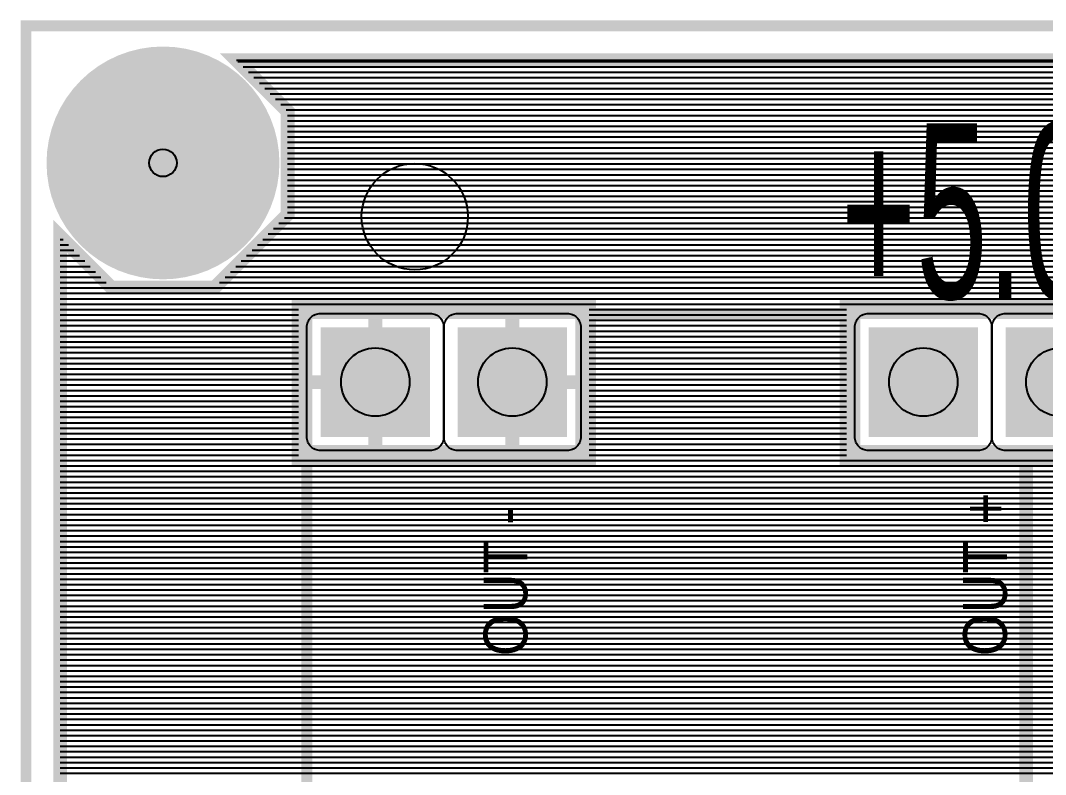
# Model space of a CAD drawing. Header units: inches. Extents: x -1.68 to 1.68, y -1.15 to 1.15.
# Drawn here: x -1.681 to -0.933, y 0.601 to 1.151 of the extents above; entities that cross this region are included whole.
import ezdxf

# ---------------------------------------------------------------- set-up
doc = ezdxf.new("R2010")
doc.units = ezdxf.units.IN
doc.layers.get('0').update_dxf_attribs({"linetype": 'CONTINUOUS'})

# ---------------------------------------------------------------- blocks, each defined once
blk = doc.blocks.new('EPAD')
at = {"const_width": 0.5}
blk.add_lwpolyline([(-0.25, 0, 1), (0.25, 0, 1)], format="xyb", close=True, dxfattribs=at)
blk = doc.blocks.new('RPAD')
blk.add_trace([(-0.5, -0.5), (-0.5, 0.5), (0.5, -0.5), (0.5, 0.5)])

msp = doc.modelspace()

# ---------------------------------------------------------------- linework, layer by layer
for points, const_width in [([(-1.6775, -1.1475), (1.6775, -1.1475), (1.6775, 1.1475), (-1.6775, 1.1475), (-1.6775, -1.1475)], 0.008), ([(-1.6775, -1.1475), (1.6775, -1.1475), (1.6775, 1.1475), (-1.6775, 1.1475), (-1.6775, -1.1475)], 0.008), ([(-1.6775, -1.1475), (1.6775, -1.1475), (1.6775, 1.1475), (-1.6775, 1.1475), (-1.6775, -1.1475)], 0.008), ([(1.6525, -1.1225), (-1.518807, -1.1225), (-1.4765, -1.080193), (-1.4765, -1.004807), (-1.529807, -0.9515), (-1.605193, -0.9515), (-1.6525, -0.998807), (-1.6525, 0.993807), (-1.615193, 0.9565), (-1.539807, 0.9565), (-1.4865, 1.009807), (-1.4865, 1.085193), (-1.523807, 1.1225), (1.513807, 1.1225)], 0.01), ([(1.6525, -1.1225), (-1.518807, -1.1225), (-1.4765, -1.080193), (-1.4765, -1.004807), (-1.529807, -0.9515), (-1.605193, -0.9515), (-1.6525, -0.998807), (-1.6525, 0.993807), (-1.615193, 0.9565), (-1.539807, 0.9565), (-1.4865, 1.009807), (-1.4865, 1.085193), (-1.523807, 1.1225), (1.513807, 1.1225)], 0.01), ([(-1.2665, 0.8315), (-1.4785, 0.8315), (-1.4785, 0.9435), (-1.2665, 0.9435), (-1.2665, 0.8315)], 0.01), ([(-1.2665, 0.8315), (-1.4785, 0.8315), (-1.4785, 0.9435), (-1.2665, 0.9435), (-1.2665, 0.8315)], 0.01), ([(-1.4225, 0.9435), (-1.4225, 0.8875)], 0.01), ([(-1.3225, 0.9435), (-1.3225, 0.8875)], 0.01), ([(-0.8665, 0.8315), (-1.0785, 0.8315), (-1.0785, 0.9435), (-0.8665, 0.9435), (-0.8665, 0.8315)], 0.01), ([(-0.8375, 0.352501), (-0.932855, 0.352501), (-0.9475, 0.367145), (-0.9475, 0.8315), (-1.0785, 0.8315), (-1.0785, 0.9435), (-0.8665, 0.9435)], 0.01), ([(-1.4725, 0.0875), (-0.8725, 0.0875), (-0.8725, 0.9375), (-1.4725, 0.9375), (-1.4725, 0.0875)], 0.008), ([(-1.4725, 0.8375), (-1.2725, 0.8375), (-1.2725, 0.9375), (-1.4725, 0.9375), (-1.4725, 0.8375)], 0.008), ([(-1.4725, 0.0875), (-0.8725, 0.0875), (-0.8725, 0.9375), (-1.4725, 0.9375), (-1.4725, 0.0875)], 0.008), ([(-1.4725, 0.8375), (-1.2725, 0.8375), (-1.2725, 0.9375), (-1.4725, 0.9375), (-1.4725, 0.8375)], 0.008), ([(-1.4725, 0.0875), (-0.8725, 0.0875), (-0.8725, 0.9375), (-1.4725, 0.9375), (-1.4725, 0.0875)], 0.008), ([(-1.4725, 0.8375), (-1.2725, 0.8375), (-1.2725, 0.9375), (-1.4725, 0.9375), (-1.4725, 0.8375)], 0.008), ([(-1.0725, 0.8375), (-0.8725, 0.8375), (-0.8725, 0.9375), (-1.0725, 0.9375), (-1.0725, 0.8375)], 0.008), ([(-1.0725, 0.8375), (-0.8725, 0.8375), (-0.8725, 0.9375), (-1.0725, 0.9375), (-1.0725, 0.8375)], 0.008), ([(-1.0725, 0.8375), (-0.8725, 0.8375), (-0.8725, 0.9375), (-1.0725, 0.9375), (-1.0725, 0.8375)], 0.008), ([(-1.4785, 0.8875), (-1.4225, 0.8875)], 0.01), ([(-1.4225, 0.8315), (-1.4225, 0.8875)], 0.01), ([(-1.2665, 0.8875), (-1.3225, 0.8875)], 0.01), ([(-1.3225, 0.8315), (-1.3225, 0.8875)], 0.01)]:
    msp.add_lwpolyline(points, dxfattribs=dict(const_width=const_width))
for points in [[(-1.523807, 1.1225), (1.513807, 1.1225)], [(-1.523807, 1.1225), (1.513807, 1.1225)], [(-1.522902, 1.121594), (1.512902, 1.121594)], [(-1.522902, 1.121594), (1.512902, 1.121594)], [(-1.518965, 1.117657), (1.508965, 1.117657)], [(-1.518965, 1.117657), (1.508965, 1.117657)], [(-1.515028, 1.11372), (1.505028, 1.11372)], [(-1.515028, 1.11372), (1.505028, 1.11372)], [(-1.511091, 1.109783), (1.501091, 1.109783)], [(-1.511091, 1.109783), (1.501091, 1.109783)], [(-1.507154, 1.105846), (1.497154, 1.105846)], [(-1.507154, 1.105846), (1.497154, 1.105846)], [(-1.503217, 1.101909), (1.493217, 1.101909)], [(-1.503217, 1.101909), (1.493217, 1.101909)], [(-1.499279, 1.097972), (1.48928, 1.097972)], [(-1.499279, 1.097972), (1.48928, 1.097972)], [(-1.495342, 1.094035), (1.485343, 1.094035)], [(-1.495342, 1.094035), (1.485343, 1.094035)], [(-1.491405, 1.090098), (1.481405, 1.090098)], [(-1.491405, 1.090098), (1.481405, 1.090098)], [(-1.487468, 1.086161), (1.477468, 1.086161)], [(-1.487468, 1.086161), (-0.197988, 1.086161)], [(-1.4865, 1.082224), (1.4765, 1.082224)], [(-1.4865, 1.082224), (-0.197988, 1.082224)], [(-1.4865, 1.078287), (1.4765, 1.078287)], [(-1.4865, 1.078287), (-0.197988, 1.078287)], [(-1.4865, 1.07435), (1.4765, 1.07435)], [(-1.4865, 1.07435), (-0.197988, 1.07435)], [(-1.4865, 1.070413), (1.4765, 1.070413)], [(-1.4865, 1.070413), (-0.197988, 1.070413)], [(-1.4865, 1.066476), (1.4765, 1.066476)], [(-1.4865, 1.066476), (-0.197988, 1.066476)], [(-1.4865, 1.062539), (1.4765, 1.062539)], [(-1.4865, 1.062539), (-0.197988, 1.062539)], [(-1.4865, 1.058602), (1.4765, 1.058602)], [(-1.4865, 1.058602), (-0.197988, 1.058602)], [(-1.4865, 1.054665), (1.4765, 1.054665)], [(-1.4865, 1.054665), (-0.197988, 1.054665)], [(-1.4865, 1.050728), (1.4765, 1.050728)], [(-1.4865, 1.050728), (-0.197988, 1.050728)], [(-1.4865, 1.046791), (1.4765, 1.046791)], [(-1.4865, 1.046791), (-0.197988, 1.046791)], [(-1.4865, 1.042854), (1.4765, 1.042854)], [(-1.4865, 1.042854), (-0.197988, 1.042854)], [(-1.4865, 1.038917), (1.4765, 1.038917)], [(-1.4865, 1.038917), (-0.197988, 1.038917)], [(-1.4865, 1.03498), (1.4765, 1.03498)], [(-1.4865, 1.03498), (-0.197988, 1.03498)], [(-1.4865, 1.031043), (1.4765, 1.031043)], [(-1.4865, 1.031043), (-0.197988, 1.031043)], [(-1.4865, 1.027106), (1.4765, 1.027106)], [(-1.4865, 1.027106), (-0.197988, 1.027106)], [(-1.4865, 1.023169), (1.4765, 1.023169)], [(-1.4865, 1.023169), (-0.197988, 1.023169)], [(-1.4865, 1.019232), (1.4765, 1.019232)], [(-1.4865, 1.019232), (-0.197988, 1.019232)], [(-1.4865, 1.015295), (1.4765, 1.015295)], [(-1.4865, 1.015295), (-0.197988, 1.015295)], [(-1.4865, 1.011358), (1.4765, 1.011358)], [(-1.4865, 1.011358), (-0.197988, 1.011358)], [(-1.492823, 1.003484), (1.482823, 1.003484)], [(-1.492823, 1.003484), (-0.197988, 1.003484)], [(-1.488886, 1.007421), (1.478886, 1.007421)], [(-1.488886, 1.007421), (-0.197988, 1.007421)], [(-1.500697, 0.99561), (1.490697, 0.99561)], [(-1.500697, 0.99561), (-0.556498, 0.99561)], [(-1.49676, 0.999547), (1.48676, 0.999547)], [(-1.49676, 0.999547), (-0.552561, 0.999547)], [(-1.6525, 0.991673), (-1.650366, 0.991673)], [(-1.6525, 0.991673), (-1.650366, 0.991673)], [(-1.6525, 0.987736), (-1.646429, 0.987736)], [(-1.6525, 0.987736), (-1.646429, 0.987736)], [(-1.508571, 0.987736), (1.498571, 0.987736)], [(-1.508571, 0.987736), (-0.564372, 0.987736)], [(-1.504634, 0.991673), (1.494634, 0.991673)], [(-1.504634, 0.991673), (-0.560435, 0.991673)], [(-1.6525, 0.983799), (-1.642492, 0.983799)], [(-1.6525, 0.983799), (-1.642492, 0.983799)], [(-1.512508, 0.983799), (1.502508, 0.983799)], [(-1.512508, 0.983799), (-0.568309, 0.983799)], [(-1.6525, 0.979862), (-1.638555, 0.979862)], [(-1.6525, 0.979862), (-1.638555, 0.979862)], [(-1.6525, 0.975925), (-1.634618, 0.975925)], [(-1.6525, 0.975925), (-1.634618, 0.975925)], [(-1.520382, 0.975925), (-0.55002, 0.975925)], [(-1.520382, 0.975925), (-0.570389, 0.975925)], [(-1.516445, 0.979862), (-0.546083, 0.979862)], [(-1.516445, 0.979862), (-0.570389, 0.979862)], [(-1.6525, 0.971988), (-1.630681, 0.971988)], [(-1.6525, 0.971988), (-1.630681, 0.971988)], [(-1.6525, 0.968051), (-1.626744, 0.968051)], [(-1.6525, 0.968051), (-1.626744, 0.968051)], [(-1.528256, 0.968051), (-0.55189, 0.968051)], [(-1.528256, 0.968051), (-0.570389, 0.968051)], [(-1.524319, 0.971988), (-0.55189, 0.971988)], [(-1.524319, 0.971988), (-0.570389, 0.971988)], [(-1.6525, 0.964114), (-1.622807, 0.964114)], [(-1.6525, 0.964114), (-1.622807, 0.964114)], [(-1.6525, 0.960177), (-1.61887, 0.960177)], [(-1.6525, 0.960177), (-1.61887, 0.960177)], [(-1.53613, 0.960177), (-0.548367, 0.960177)], [(-1.53613, 0.960177), (-0.570389, 0.960177)], [(-1.532193, 0.964114), (-0.55189, 0.964114)], [(-1.532193, 0.964114), (-0.570389, 0.964114)], [(-1.6525, 0.95624), (-0.367539, 0.95624)], [(-1.6525, 0.95624), (-0.570389, 0.95624)], [(-1.6525, 0.952303), (-0.367539, 0.952303)], [(-1.6525, 0.952303), (-0.566655, 0.952303)], [(-1.6525, 0.948366), (-0.367539, 0.948366)], [(-1.6525, 0.948366), (-0.564389, 0.948366)], [(-1.6525, 0.944429), (-0.367539, 0.944429)], [(-1.6525, 0.944429), (-0.667, 0.944429)], [(-1.6525, 0.940492), (-1.4785, 0.940492)], [(-1.6525, 0.940492), (-1.4785, 0.940492)], [(-1.6525, 0.936555), (-1.4785, 0.936555)], [(-1.6525, 0.936555), (-1.4785, 0.936555)], [(-1.2665, 0.940492), (-1.0785, 0.940492)], [(-1.2665, 0.940492), (-1.0785, 0.940492)], [(-1.2665, 0.936555), (-1.0785, 0.936555)], [(-1.2665, 0.936555), (-1.0785, 0.936555)], [(-0.8825, 0.8375), (-0.9625, 0.8375), (-0.963539, 0.83755), (-0.964544, 0.837699), (-0.965511, 0.837941), (-0.966435, 0.838272), (-0.967312, 0.838686), (-0.968136, 0.839181), (-0.968904, 0.83975), (-0.969609, 0.840391), (-0.97025, 0.841097), (-0.970819, 0.841864), (-0.971313, 0.842688), (-0.971728, 0.843565), (-0.972059, 0.844489), (-0.972301, 0.845456), (-0.97245, 0.846461), (-0.9725, 0.8475), (-0.9725, 0.9275), (-0.97245, 0.928539), (-0.972301, 0.929545), (-0.972059, 0.930511), (-0.971728, 0.931435), (-0.971313, 0.932312), (-0.970819, 0.933136), (-0.97025, 0.933903), (-0.969609, 0.934609), (-0.968904, 0.93525), (-0.968136, 0.935819), (-0.967312, 0.936314), (-0.966435, 0.936728), (-0.965511, 0.937059), (-0.964544, 0.937301), (-0.963539, 0.93745), (-0.9625, 0.9375), (-0.9625, 0.9375), (-0.8825, 0.9375)], [(-1.6525, 0.932618), (-1.4785, 0.932618)], [(-1.6525, 0.932618), (-1.4785, 0.932618)], [(-1.6525, 0.928681), (-1.4785, 0.928681)], [(-1.6525, 0.928681), (-1.4785, 0.928681)], [(-1.2665, 0.932618), (-1.0785, 0.932618)], [(-1.2665, 0.932618), (-1.0785, 0.932618)], [(-1.2665, 0.928681), (-1.0785, 0.928681)], [(-1.2665, 0.928681), (-1.0785, 0.928681)], [(-1.6525, 0.924744), (-1.4785, 0.924744)], [(-1.6525, 0.924744), (-1.4785, 0.924744)], [(-1.6525, 0.920807), (-1.4785, 0.920807)], [(-1.6525, 0.920807), (-1.4785, 0.920807)], [(-1.2665, 0.924744), (-1.0785, 0.924744)], [(-1.2665, 0.924744), (-1.0785, 0.924744)], [(-1.2665, 0.920807), (-1.0785, 0.920807)], [(-1.2665, 0.920807), (-1.0785, 0.920807)], [(-1.6525, 0.91687), (-1.4785, 0.91687)], [(-1.6525, 0.91687), (-1.4785, 0.91687)], [(-1.6525, 0.912933), (-1.4785, 0.912933)], [(-1.6525, 0.912933), (-1.4785, 0.912933)], [(-1.2665, 0.91687), (-1.0785, 0.91687)], [(-1.2665, 0.91687), (-1.0785, 0.91687)], [(-1.2665, 0.912933), (-1.0785, 0.912933)], [(-1.2665, 0.912933), (-1.0785, 0.912933)], [(-1.6525, 0.908996), (-1.4785, 0.908996)], [(-1.6525, 0.908996), (-1.4785, 0.908996)], [(-1.2665, 0.908996), (-1.0785, 0.908996)], [(-1.2665, 0.908996), (-1.0785, 0.908996)], [(-1.6525, 0.905059), (-1.4785, 0.905059)], [(-1.6525, 0.905059), (-1.4785, 0.905059)], [(-1.6525, 0.901122), (-1.4785, 0.901122)], [(-1.6525, 0.901122), (-1.4785, 0.901122)], [(-1.2665, 0.905059), (-1.0785, 0.905059)], [(-1.2665, 0.905059), (-1.0785, 0.905059)], [(-1.2665, 0.901122), (-1.0785, 0.901122)], [(-1.2665, 0.901122), (-1.0785, 0.901122)], [(-1.6525, 0.897185), (-1.4785, 0.897185)], [(-1.6525, 0.897185), (-1.4785, 0.897185)], [(-1.6525, 0.893248), (-1.4785, 0.893248)], [(-1.6525, 0.893248), (-1.4785, 0.893248)], [(-1.2665, 0.897185), (-1.0785, 0.897185)], [(-1.2665, 0.897185), (-1.0785, 0.897185)], [(-1.2665, 0.893248), (-1.0785, 0.893248)], [(-1.2665, 0.893248), (-1.0785, 0.893248)], [(-1.6525, 0.889311), (-1.4785, 0.889311)], [(-1.6525, 0.889311), (-1.4785, 0.889311)], [(-1.6525, 0.885374), (-1.4785, 0.885374)], [(-1.6525, 0.885374), (-1.4785, 0.885374)], [(-1.2665, 0.889311), (-1.0785, 0.889311)], [(-1.2665, 0.889311), (-1.0785, 0.889311)], [(-1.2665, 0.885374), (-1.0785, 0.885374)], [(-1.2665, 0.885374), (-1.0785, 0.885374)], [(-1.6525, 0.881437), (-1.4785, 0.881437)], [(-1.6525, 0.881437), (-1.4785, 0.881437)], [(-1.6525, 0.8775), (-1.4785, 0.8775)], [(-1.6525, 0.8775), (-1.4785, 0.8775)], [(-1.2665, 0.881437), (-1.0785, 0.881437)], [(-1.2665, 0.881437), (-1.0785, 0.881437)], [(-1.2665, 0.8775), (-1.0785, 0.8775)], [(-1.2665, 0.8775), (-1.0785, 0.8775)], [(-1.6525, 0.873563), (-1.4785, 0.873563)], [(-1.6525, 0.873563), (-1.4785, 0.873563)], [(-1.6525, 0.869626), (-1.4785, 0.869626)], [(-1.6525, 0.869626), (-1.4785, 0.869626)], [(-1.2665, 0.873563), (-1.0785, 0.873563)], [(-1.2665, 0.873563), (-1.0785, 0.873563)], [(-1.2665, 0.869626), (-1.0785, 0.869626)], [(-1.2665, 0.869626), (-1.0785, 0.869626)], [(-1.6525, 0.865689), (-1.4785, 0.865689)], [(-1.6525, 0.865689), (-1.4785, 0.865689)], [(-1.6525, 0.861752), (-1.4785, 0.861752)], [(-1.6525, 0.861752), (-1.4785, 0.861752)], [(-1.2665, 0.865689), (-1.0785, 0.865689)], [(-1.2665, 0.865689), (-1.0785, 0.865689)], [(-1.2665, 0.861752), (-1.0785, 0.861752)], [(-1.2665, 0.861752), (-1.0785, 0.861752)], [(-1.6525, 0.857815), (-1.4785, 0.857815)], [(-1.6525, 0.857815), (-1.4785, 0.857815)], [(-1.6525, 0.853878), (-1.4785, 0.853878)], [(-1.6525, 0.853878), (-1.4785, 0.853878)], [(-1.2665, 0.857815), (-1.0785, 0.857815)], [(-1.2665, 0.857815), (-1.0785, 0.857815)], [(-1.2665, 0.853878), (-1.0785, 0.853878)], [(-1.2665, 0.853878), (-1.0785, 0.853878)], [(-1.6525, 0.849941), (-1.4785, 0.849941)], [(-1.6525, 0.849941), (-1.4785, 0.849941)], [(-1.6525, 0.846004), (-1.4785, 0.846004)], [(-1.6525, 0.846004), (-1.4785, 0.846004)], [(-1.2665, 0.849941), (-1.0785, 0.849941)], [(-1.2665, 0.849941), (-1.0785, 0.849941)], [(-1.2665, 0.846004), (-1.0785, 0.846004)], [(-1.2665, 0.846004), (-1.0785, 0.846004)], [(-1.6525, 0.842067), (-1.4785, 0.842067)], [(-1.6525, 0.842067), (-1.4785, 0.842067)], [(-1.6525, 0.83813), (-1.4785, 0.83813)], [(-1.6525, 0.83813), (-1.4785, 0.83813)], [(-1.2665, 0.842067), (-1.0785, 0.842067)], [(-1.2665, 0.842067), (-1.0785, 0.842067)], [(-1.2665, 0.83813), (-1.0785, 0.83813)], [(-1.2665, 0.83813), (-1.0785, 0.83813)], [(-1.6525, 0.834193), (-1.4785, 0.834193)], [(-1.6525, 0.834193), (-1.4785, 0.834193)], [(-1.2665, 0.834193), (-1.0785, 0.834193)], [(-1.2665, 0.834193), (-1.0785, 0.834193)], [(-1.6525, 0.830256), (-0.367539, 0.830256)], [(-1.6525, 0.830256), (-0.9475, 0.830256)], [(-1.6525, 0.826319), (-0.367539, 0.826319)], [(-1.6525, 0.826319), (-0.9475, 0.826319)], [(-1.6525, 0.822382), (-0.367539, 0.822382)], [(-1.6525, 0.822382), (-0.9475, 0.822382)], [(-1.6525, 0.818445), (-0.367539, 0.818445)], [(-1.6525, 0.818445), (-0.9475, 0.818445)], [(-1.6525, 0.814508), (-0.367539, 0.814508)], [(-1.6525, 0.814508), (-0.9475, 0.814508)], [(-1.6525, 0.810571), (-0.367539, 0.810571)], [(-1.6525, 0.810571), (-0.9475, 0.810571)], [(-1.6525, 0.806634), (-0.367539, 0.806634)], [(-1.6525, 0.806634), (-0.9475, 0.806634)], [(-1.6525, 0.802697), (-0.367539, 0.802697)], [(-1.6525, 0.802697), (-0.9475, 0.802697)], [(-1.6525, 0.79876), (-0.367539, 0.79876)], [(-1.6525, 0.79876), (-0.9475, 0.79876)], [(-1.6525, 0.794823), (-0.367539, 0.794823)], [(-1.6525, 0.794823), (-0.9475, 0.794823)], [(-1.6525, 0.790886), (-0.367539, 0.790886)], [(-1.6525, 0.790886), (-0.9475, 0.790886)], [(-1.6525, 0.786949), (-0.367539, 0.786949)], [(-1.6525, 0.786949), (-0.9475, 0.786949)], [(-1.6525, 0.783012), (-0.367539, 0.783012)], [(-1.6525, 0.783012), (-0.9475, 0.783012)], [(-1.6525, 0.779075), (-0.367539, 0.779075)], [(-1.6525, 0.779075), (-0.9475, 0.779075)], [(-1.6525, 0.775138), (-0.367539, 0.775138)], [(-1.6525, 0.775138), (-0.9475, 0.775138)], [(-1.6525, 0.771201), (-0.367539, 0.771201)], [(-1.6525, 0.771201), (-0.9475, 0.771201)], [(-1.6525, 0.767264), (-0.367539, 0.767264)], [(-1.6525, 0.767264), (-0.9475, 0.767264)], [(-1.6525, 0.763327), (-0.367539, 0.763327)], [(-1.6525, 0.763327), (-0.9475, 0.763327)], [(-1.6525, 0.75939), (-0.367539, 0.75939)], [(-1.6525, 0.75939), (-0.9475, 0.75939)], [(-1.6525, 0.755453), (-0.367539, 0.755453)], [(-1.6525, 0.755453), (-0.9475, 0.755453)], [(-1.6525, 0.751516), (-0.367539, 0.751516)], [(-1.6525, 0.751516), (-0.9475, 0.751516)], [(-1.6525, 0.747579), (-0.367539, 0.747579)], [(-1.6525, 0.747579), (-0.9475, 0.747579)], [(-1.6525, 0.743642), (-0.367539, 0.743642)], [(-1.6525, 0.743642), (-0.9475, 0.743642)], [(-1.6525, 0.739705), (-0.367539, 0.739705)], [(-1.6525, 0.739705), (-0.9475, 0.739705)], [(-1.6525, 0.735768), (-0.367539, 0.735768)], [(-1.6525, 0.735768), (-0.9475, 0.735768)], [(-1.6525, 0.731831), (-0.367539, 0.731831)], [(-1.6525, 0.731831), (-0.9475, 0.731831)], [(-1.6525, 0.727894), (-0.367539, 0.727894)], [(-1.6525, 0.727894), (-0.9475, 0.727894)], [(-1.6525, 0.723957), (-0.367539, 0.723957)], [(-1.6525, 0.723957), (-0.9475, 0.723957)], [(-1.6525, 0.72002), (-0.367539, 0.72002)], [(-1.6525, 0.72002), (-0.9475, 0.72002)], [(-1.6525, 0.716083), (-0.367539, 0.716083)], [(-1.6525, 0.716083), (-0.9475, 0.716083)], [(-1.6525, 0.712146), (-0.367539, 0.712146)], [(-1.6525, 0.712146), (-0.9475, 0.712146)], [(-1.6525, 0.708209), (-0.367539, 0.708209)], [(-1.6525, 0.708209), (-0.9475, 0.708209)], [(-1.6525, 0.704272), (-0.390665, 0.704272)], [(-1.6525, 0.704272), (-0.9475, 0.704272)], [(-1.6525, 0.700335), (-0.390665, 0.700335)], [(-1.6525, 0.700335), (-0.9475, 0.700335)], [(-1.6525, 0.696398), (-0.390665, 0.696398)], [(-1.6525, 0.696398), (-0.9475, 0.696398)], [(-1.6525, 0.692461), (-0.390665, 0.692461)], [(-1.6525, 0.692461), (-0.9475, 0.692461)], [(-1.6525, 0.688524), (-0.390665, 0.688524)], [(-1.6525, 0.688524), (-0.9475, 0.688524)], [(-1.6525, 0.684587), (-0.390665, 0.684587)], [(-1.6525, 0.684587), (-0.9475, 0.684587)], [(-1.6525, 0.68065), (-0.390665, 0.68065)], [(-1.6525, 0.68065), (-0.9475, 0.68065)], [(-1.6525, 0.676713), (-0.390665, 0.676713)], [(-1.6525, 0.676713), (-0.9475, 0.676713)], [(-1.6525, 0.672776), (-0.390665, 0.672776)], [(-1.6525, 0.672776), (-0.9475, 0.672776)], [(-1.6525, 0.668839), (-0.390665, 0.668839)], [(-1.6525, 0.668839), (-0.9475, 0.668839)], [(-1.6525, 0.664902), (-0.390665, 0.664902)], [(-1.6525, 0.664902), (-0.9475, 0.664902)], [(-1.6525, 0.660965), (-0.390665, 0.660965)], [(-1.6525, 0.660965), (-0.9475, 0.660965)], [(-1.6525, 0.657028), (-0.390665, 0.657028)], [(-1.6525, 0.657028), (-0.9475, 0.657028)], [(-1.6525, 0.653091), (-0.390665, 0.653091)], [(-1.6525, 0.653091), (-0.9475, 0.653091)], [(-1.6525, 0.649154), (-0.390665, 0.649154)], [(-1.6525, 0.649154), (-0.9475, 0.649154)], [(-1.6525, 0.645217), (-0.390665, 0.645217)], [(-1.6525, 0.645217), (-0.9475, 0.645217)], [(-1.6525, 0.64128), (-0.390665, 0.64128)], [(-1.6525, 0.64128), (-0.9475, 0.64128)], [(-1.6525, 0.637343), (-0.390665, 0.637343)], [(-1.6525, 0.637343), (-0.9475, 0.637343)], [(-1.6525, 0.633406), (-0.390665, 0.633406)], [(-1.6525, 0.633406), (-0.9475, 0.633406)], [(-1.6525, 0.629469), (-0.390665, 0.629469)], [(-1.6525, 0.629469), (-0.9475, 0.629469)], [(-1.6525, 0.625531), (-0.390665, 0.625531)], [(-1.6525, 0.625531), (-0.9475, 0.625531)], [(-1.6525, 0.621594), (-0.390665, 0.621594)], [(-1.6525, 0.621594), (-0.9475, 0.621594)], [(-1.6525, 0.617657), (-0.390665, 0.617657)], [(-1.6525, 0.617657), (-0.9475, 0.617657)], [(-1.6525, 0.61372), (-0.390665, 0.61372)], [(-1.6525, 0.61372), (-0.9475, 0.61372)], [(-1.6525, 0.609783), (-0.390665, 0.609783)], [(-1.6525, 0.609783), (-0.9475, 0.609783)], [(-1.6525, 0.605846), (-0.390665, 0.605846)], [(-1.6525, 0.605846), (-0.9475, 0.605846)], [(-1.6525, 0.601909), (-0.390665, 0.601909)], [(-1.6525, 0.601909), (-0.9475, 0.601909)]]:
    msp.add_lwpolyline(points)
for points in [[(-1.4625, 0.9375), (-1.3825, 0.9375), (-1.381461, 0.93745), (-1.380455, 0.937301), (-1.379489, 0.937059), (-1.378565, 0.936728), (-1.377688, 0.936314), (-1.376864, 0.935819), (-1.376096, 0.93525), (-1.375391, 0.934609), (-1.37475, 0.933903), (-1.374181, 0.933136), (-1.373687, 0.932312), (-1.373272, 0.931435), (-1.372941, 0.930511), (-1.372699, 0.929545), (-1.37255, 0.928539), (-1.3725, 0.9275), (-1.3725, 0.8475), (-1.37255, 0.846461), (-1.372699, 0.845456), (-1.372941, 0.844489), (-1.373272, 0.843565), (-1.373687, 0.842688), (-1.374181, 0.841864), (-1.37475, 0.841097), (-1.375391, 0.840391), (-1.376096, 0.83975), (-1.376864, 0.839181), (-1.377688, 0.838686), (-1.378565, 0.838272), (-1.379489, 0.837941), (-1.380455, 0.837699), (-1.381461, 0.83755), (-1.3825, 0.8375), (-1.4625, 0.8375), (-1.463539, 0.83755), (-1.464545, 0.837699), (-1.465511, 0.837941), (-1.466435, 0.838272), (-1.467312, 0.838686), (-1.468136, 0.839181), (-1.468904, 0.83975), (-1.469609, 0.840391), (-1.47025, 0.841097), (-1.470819, 0.841864), (-1.471313, 0.842688), (-1.471728, 0.843565), (-1.472059, 0.844489), (-1.472301, 0.845456), (-1.47245, 0.846461), (-1.4725, 0.8475), (-1.4725, 0.9275), (-1.47245, 0.928539), (-1.472301, 0.929545), (-1.472059, 0.930511), (-1.471728, 0.931435), (-1.471313, 0.932312), (-1.470819, 0.933136), (-1.47025, 0.933903), (-1.469609, 0.934609), (-1.468904, 0.93525), (-1.468136, 0.935819), (-1.467312, 0.936314), (-1.466435, 0.936728), (-1.465511, 0.937059), (-1.464545, 0.937301), (-1.463539, 0.93745), (-1.4625, 0.9375)], [(-1.3625, 0.9375), (-1.2825, 0.9375), (-1.281461, 0.93745), (-1.280455, 0.937301), (-1.279489, 0.937059), (-1.278565, 0.936728), (-1.277688, 0.936314), (-1.276864, 0.935819), (-1.276096, 0.93525), (-1.275391, 0.934609), (-1.27475, 0.933903), (-1.274181, 0.933136), (-1.273687, 0.932312), (-1.273272, 0.931435), (-1.272941, 0.930511), (-1.272699, 0.929545), (-1.27255, 0.928539), (-1.2725, 0.9275), (-1.2725, 0.8475), (-1.27255, 0.846461), (-1.272699, 0.845456), (-1.272941, 0.844489), (-1.273272, 0.843565), (-1.273687, 0.842688), (-1.274181, 0.841864), (-1.27475, 0.841097), (-1.275391, 0.840391), (-1.276096, 0.83975), (-1.276864, 0.839181), (-1.277688, 0.838686), (-1.278565, 0.838272), (-1.279489, 0.837941), (-1.280455, 0.837699), (-1.281461, 0.83755), (-1.2825, 0.8375), (-1.3625, 0.8375), (-1.363539, 0.83755), (-1.364545, 0.837699), (-1.365511, 0.837941), (-1.366435, 0.838272), (-1.367312, 0.838686), (-1.368136, 0.839181), (-1.368904, 0.83975), (-1.369609, 0.840391), (-1.37025, 0.841097), (-1.370819, 0.841864), (-1.371313, 0.842688), (-1.371728, 0.843565), (-1.372059, 0.844489), (-1.372301, 0.845456), (-1.37245, 0.846461), (-1.3725, 0.8475), (-1.3725, 0.9275), (-1.37245, 0.928539), (-1.372301, 0.929545), (-1.372059, 0.930511), (-1.371728, 0.931435), (-1.371313, 0.932312), (-1.370819, 0.933136), (-1.37025, 0.933903), (-1.369609, 0.934609), (-1.368904, 0.93525), (-1.368136, 0.935819), (-1.367312, 0.936314), (-1.366435, 0.936728), (-1.365511, 0.937059), (-1.364545, 0.937301), (-1.363539, 0.93745), (-1.3625, 0.9375)], [(-1.0625, 0.9375), (-0.9825, 0.9375), (-0.981461, 0.93745), (-0.980456, 0.937301), (-0.979489, 0.937059), (-0.978565, 0.936728), (-0.977688, 0.936314), (-0.976864, 0.935819), (-0.976096, 0.93525), (-0.975391, 0.934609), (-0.97475, 0.933903), (-0.974181, 0.933136), (-0.973687, 0.932312), (-0.973272, 0.931435), (-0.972941, 0.930511), (-0.972699, 0.929545), (-0.97255, 0.928539), (-0.9725, 0.9275), (-0.9725, 0.8475), (-0.97255, 0.846461), (-0.972699, 0.845456), (-0.972941, 0.844489), (-0.973272, 0.843565), (-0.973687, 0.842688), (-0.974181, 0.841864), (-0.97475, 0.841097), (-0.975391, 0.840391), (-0.976096, 0.83975), (-0.976864, 0.839181), (-0.977688, 0.838686), (-0.978565, 0.838272), (-0.979489, 0.837941), (-0.980456, 0.837699), (-0.981461, 0.83755), (-0.9825, 0.8375), (-1.0625, 0.8375), (-1.063539, 0.83755), (-1.064544, 0.837699), (-1.065511, 0.837941), (-1.066435, 0.838272), (-1.067312, 0.838686), (-1.068136, 0.839181), (-1.068904, 0.83975), (-1.069609, 0.840391), (-1.07025, 0.841097), (-1.070819, 0.841864), (-1.071313, 0.842688), (-1.071728, 0.843565), (-1.072059, 0.844489), (-1.072301, 0.845456), (-1.07245, 0.846461), (-1.0725, 0.8475), (-1.0725, 0.9275), (-1.07245, 0.928539), (-1.072301, 0.929545), (-1.072059, 0.930511), (-1.071728, 0.931435), (-1.071313, 0.932312), (-1.070819, 0.933136), (-1.07025, 0.933903), (-1.069609, 0.934609), (-1.068904, 0.93525), (-1.068136, 0.935819), (-1.067312, 0.936314), (-1.066435, 0.936728), (-1.065511, 0.937059), (-1.064544, 0.937301), (-1.063539, 0.93745), (-1.0625, 0.9375)]]:
    msp.add_lwpolyline(points, close=True)
for centre, radius in [((-1.5775, 1.0475), 0.01), ((-1.393721, 1.008248), 0.038775), ((-1.393721, 1.008248), 0.038775), ((-1.393721, 1.008248), 0.038775), ((-1.4225, 0.8875), 0.025), ((-1.3225, 0.8875), 0.025), ((-1.0225, 0.8875), 0.025), ((-0.9225, 0.8875), 0.025)]:
    msp.add_circle(centre, radius)

# ---------------------------------------------------------------- block references
for name, p, xscale, yscale in [('EPAD', (-1.5775, 1.0475), 0.17, 0.17), ('EPAD', (-1.5775, 1.0475), 0.15, 0.15), ('RPAD', (-1.4225, 0.8875), 0.08, 0.08), ('RPAD', (-1.3225, 0.8875), 0.08, 0.08), ('RPAD', (-1.0225, 0.8875), 0.08, 0.08), ('RPAD', (-0.9225, 0.8875), 0.08, 0.08)]:
    msp.add_blockref(name, p, dxfattribs=dict(xscale=xscale, yscale=yscale))

# ---------------------------------------------------------------- texts
at = {"width": 0.546875}
msp.add_text('+5.0v', height=0.128, dxfattribs=at).set_placement((-1.0825, 0.9485))
msp.add_text('+5.0v', height=0.128, dxfattribs=at).set_placement((-1.0825, 0.9485))
msp.add_text('+5.0v', height=0.128, dxfattribs=at).set_placement((-1.0825, 0.9485))
at = {"width": 0.9375}
for s, p in [('OUT +', (-0.9615, 0.6875)), ('OUT +', (-0.9615, 0.6875)), ('OUT +', (-0.9615, 0.6875)), ('OUT -', (-1.3115, 0.6875)), ('OUT -', (-1.3115, 0.6875)), ('OUT -', (-1.3115, 0.6875))]:
    msp.add_text(s, height=0.032, rotation=90, dxfattribs=at).set_placement(p)

doc.saveas('drawing.dxf')
